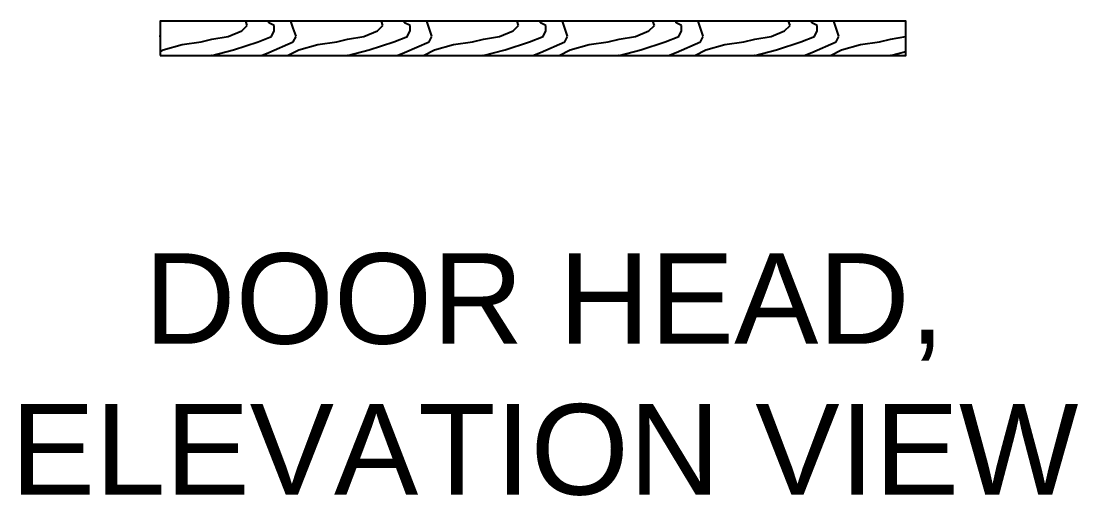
# Model space of a CAD drawing. Extents: x 6298 to 37851, y 8111 to 44134.
# Drawn here: x 10440 to 11608, y 22525 to 23049 of the extents above; entities that cross this region are included whole.
import ezdxf

# ---------------------------------------------------------------- set-up
doc = ezdxf.new("R2010")
doc.units = 0
doc.header["$MEASUREMENT"] = 0
doc.set_wipeout_variables(frame=1)
for name, color, linetype in [('A-DIMENSIONS', 30, 'Continuous'), ('A-Hatch', 8, 'Continuous'), ('AR-Jambs', 3, 'Continuous')]:
    doc.layers.add(name, color=color, linetype=linetype)
doc.styles.get("Standard").update_dxf_attribs({"font": 'arial.ttf'})

msp = doc.modelspace()

# ---------------------------------------------------------------- texts
at = {"layer": 'A-DIMENSIONS', "insert": (11018.8, 22792.7), "char_height": 100, "attachment_point": 2}
msp.add_mtext_dynamic_manual_height_columns('DOOR HEAD, ELEVATION VIEW', width=1275.85, gutter_width=1, heights=[0], dxfattribs=at)

# ---------------------------------------------------------------- wipeouts: each hides what was drawn before it
msp.add_wipeout([(10593.9, 23049.3), (10593.9, 23011.3), (11417.9, 23011.3), (11417.9, 23049.3)]).dxf.layer = 'AR-Jambs'

# ---------------------------------------------------------------- next in the draw order: hatches: boundary and pattern name
at = {"layer": 'A-Hatch'}
h = msp.add_hatch(dxfattribs=at)
h.set_pattern_fill('HWOD20E1', color=256, scale=3, pattern_type=2)
h.set_pattern_definition([(14.03624, (-208948.96, 103561.35), (1e-07, 150), [24.73863, -593.7272]), (14.03624, (-208798.96, 103561.35), (1e-07, 150), [24.73863, -593.7272]), (14.03624, (-208648.96, 103561.35), (1e-07, 150), [24.73863, -593.7272]), (14.03624, (-208498.96, 103561.35), (1e-07, 150), [24.73863, -593.7272]), (18.43495, (-208924.96, 103567.35), (3e-07, 150), [28.4605, -445.88113]), (18.43495, (-208774.96, 103567.35), (3e-07, 150), [28.4605, -445.88113]), (18.43495, (-208624.96, 103567.35), (3e-07, 150), [28.4605, -445.88113]), (21.80141, (-208897.96, 103576.35), (-4e-06, 150), [16.1555, -791.61923]), (21.80141, (-208747.96, 103576.35), (-4e-06, 150), [16.1555, -791.61923]), (21.80141, (-208597.96, 103576.35), (-4e-06, 150), [16.1555, -791.61923]), (21.80141, (-208447.96, 103576.35), (-4e-06, 150), [16.1555, -791.61923]), (21.80141, (-208297.96, 103576.35), (-4e-06, 150), [16.1555, -791.61923]), (63.434952, (-208882.96, 103582.35), (-3e-06, 149.999997), [6.7082, -328.70199]), (90, (-208879.96, 103588.35), (-150, 9e-15), [6, -144]), (153.43495, (-208879.96, 103594.35), (8e-06, 150.000004), [6.7082, -328.70199]), (153.43495, (-208729.96, 103594.35), (8e-06, 150.000004), [6.7082, -328.70199]), (90, (-208885.96, 103597.35), (-150, 9e-15), [6, -144]), (45, (-208885.96, 103603.35), (1e-14, 150), [4.24264, -207.88939]), (45, (-208882.96, 103606.35), (1e-14, 150), [4.24264, -207.88939]), (90, (-208879.96, 103609.35), (-150, 9e-15), [3, -147]), (146.309936, (-208879.96, 103612.35), (-9e-06, 150.000004), [10.81665, -530.01604]), (146.309936, (-208729.96, 103612.35), (-9e-06, 150.000004), [10.81665, -530.01604]), (146.309936, (-208579.96, 103612.35), (-9e-06, 150.000004), [10.81665, -530.01604]), (168.69008, (-208888.96, 103618.35), (-2e-05, 150), [15.29706, -749.5559]), (168.69008, (-208738.96, 103618.35), (-2e-05, 150), [15.29706, -749.5559]), (168.69008, (-208588.96, 103618.35), (-2e-05, 150), [15.29706, -749.5559]), (168.69008, (-208438.96, 103618.35), (-2e-05, 150), [15.29706, -749.5559]), (168.69008, (-208288.96, 103618.35), (-2e-05, 150), [15.29706, -749.5559]), (171.86989, (-208903.96, 103621.35), (2e-05, 150), [21.2132, -1039.447]), (171.86989, (-208753.96, 103621.35), (2e-05, 150), [21.2132, -1039.447]), (171.86989, (-208603.96, 103621.35), (2e-05, 150), [21.2132, -1039.447]), (171.86989, (-208453.96, 103621.35), (2e-05, 150), [21.2132, -1039.447]), (171.86989, (-208303.96, 103621.35), (2e-05, 150), [21.2132, -1039.447]), (171.86989, (-208153.96, 103621.35), (2e-05, 150), [21.2132, -1039.447]), (171.86989, (-208003.96, 103621.35), (2e-05, 150), [21.2132, -1039.447]), (172.874985, (-208924.96, 103624.35), (-1e-06, 150), [24.1868, -1185.1519]), (172.874985, (-208774.96, 103624.35), (-1e-06, 150), [24.1868, -1185.1519]), (172.874985, (-208624.96, 103624.35), (-1e-06, 150), [24.1868, -1185.1519]), (172.874985, (-208474.96, 103624.35), (-1e-06, 150), [24.1868, -1185.1519]), (172.874985, (-208324.96, 103624.35), (-1e-06, 150), [24.1868, -1185.1519]), (172.874985, (-208174.96, 103624.35), (-1e-06, 150), [24.1868, -1185.1519]), (172.874985, (-208024.96, 103624.35), (-1e-06, 150), [24.1868, -1185.1519]), (172.874985, (-207874.96, 103624.35), (-1e-06, 150), [24.1868, -1185.1519]), (20.85446, (-208948.96, 103540.35), (-7e-07, 150), [67.4166, -3303.4142]), (20.85446, (-208798.96, 103540.35), (-7e-07, 150), [67.4166, -3303.4142]), (20.85446, (-208648.96, 103540.35), (-7e-07, 150), [67.4166, -3303.4142]), (20.85446, (-208498.96, 103540.35), (-7e-07, 150), [67.4166, -3303.4142]), (20.85446, (-208348.96, 103540.35), (-7e-07, 150), [67.4166, -3303.4142]), (20.85446, (-208198.96, 103540.35), (-7e-07, 150), [67.4166, -3303.4142]), (20.85446, (-208048.96, 103540.35), (-7e-07, 150), [67.4166, -3303.4142]), (20.85446, (-207898.96, 103540.35), (-7e-07, 150), [67.4166, -3303.4142]), (20.85446, (-207748.96, 103540.35), (-7e-07, 150), [67.4166, -3303.4142]), (20.85446, (-207598.96, 103540.35), (-7e-07, 150), [67.4166, -3303.4142]), (20.85446, (-207448.96, 103540.35), (-7e-07, 150), [67.4166, -3303.4142]), (20.85446, (-207298.96, 103540.35), (-7e-07, 150), [67.4166, -3303.4142]), (20.85446, (-207148.96, 103540.35), (-7e-07, 150), [67.4166, -3303.4142]), (20.85446, (-206998.96, 103540.35), (-7e-07, 150), [67.4166, -3303.4142]), (20.85446, (-206848.96, 103540.35), (-7e-07, 150), [67.4166, -3303.4142]), (20.85446, (-206698.96, 103540.35), (-7e-07, 150), [67.4166, -3303.4142]), (20.85446, (-206548.96, 103540.35), (-7e-07, 150), [67.4166, -3303.4142]), (20.85446, (-206398.96, 103540.35), (-7e-07, 150), [67.4166, -3303.4142]), (20.85446, (-206248.96, 103540.35), (-7e-07, 150), [67.4166, -3303.4142]), (20.85446, (-206098.96, 103540.35), (-7e-07, 150), [67.4166, -3303.4142]), (20.85446, (-205948.96, 103540.35), (-7e-07, 150), [67.4166, -3303.4142]), (23.96249, (-208885.96, 103564.35), (-5e-06, 150), [29.5466, -1447.7821]), (23.96249, (-208735.96, 103564.35), (-5e-06, 150), [29.5466, -1447.7821]), (23.96249, (-208585.96, 103564.35), (-5e-06, 150), [29.5466, -1447.7821]), (23.96249, (-208435.96, 103564.35), (-5e-06, 150), [29.5466, -1447.7821]), (23.96249, (-208285.96, 103564.35), (-5e-06, 150), [29.5466, -1447.7821]), (23.96249, (-208135.96, 103564.35), (-5e-06, 150), [29.5466, -1447.7821]), (23.96249, (-207985.96, 103564.35), (-5e-06, 150), [29.5466, -1447.7821]), (23.96249, (-207835.96, 103564.35), (-5e-06, 150), [29.5466, -1447.7821]), (23.96249, (-207685.96, 103564.35), (-5e-06, 150), [29.5466, -1447.7821]), (63.434952, (-208858.96, 103576.35), (-3e-06, 149.999997), [6.7082, -328.70199]), (108.434952, (-208855.96, 103582.35), (-7e-06, 150.000004), [9.48683, -464.8548]), (108.434952, (-208858.96, 103591.35), (-7e-06, 150.000004), [9.48683, -464.8548]), (45, (-208861.96, 103600.35), (1e-14, 150), [12.72792, -199.40412]), (71.565048, (-208852.96, 103609.35), (4e-06, 150.000005), [9.48683, -464.8548]), (135, (-208849.96, 103618.35), (1e-14, 150), [8.48528, -203.64674]), (143.130096, (-208855.96, 103624.35), (-4e-07, 150), [15, -735]), (143.130096, (-208705.96, 103624.35), (-4e-07, 150), [15, -735]), (143.130096, (-208555.96, 103624.35), (-4e-07, 150), [15, -735]), (143.130096, (-208405.96, 103624.35), (-4e-07, 150), [15, -735]), (170.537674, (-208867.96, 103633.35), (2e-05, 150.00001), [18.2483, -894.1661]), (170.537674, (-208717.96, 103633.35), (2e-05, 150.00001), [18.2483, -894.1661]), (170.537674, (-208567.96, 103633.35), (2e-05, 150.00001), [18.2483, -894.1661]), (170.537674, (-208417.96, 103633.35), (2e-05, 150.00001), [18.2483, -894.1661]), (170.537674, (-208267.96, 103633.35), (2e-05, 150.00001), [18.2483, -894.1661]), (170.537674, (-208117.96, 103633.35), (2e-05, 150.00001), [18.2483, -894.1661]), (161.56505, (-208885.96, 103636.35), (1e-05, 150), [28.4605, -445.88113]), (161.56505, (-208735.96, 103636.35), (1e-05, 150), [28.4605, -445.88113]), (161.56505, (-208585.96, 103636.35), (1e-05, 150), [28.4605, -445.88113]), (170.537674, (-208912.96, 103645.35), (2e-05, 150.00001), [36.4966, -875.9178]), (170.537674, (-208762.96, 103645.35), (2e-05, 150.00001), [36.4966, -875.9178]), (170.537674, (-208612.96, 103645.35), (2e-05, 150.00001), [36.4966, -875.9178]), (170.537674, (-208462.96, 103645.35), (2e-05, 150.00001), [36.4966, -875.9178]), (170.537674, (-208312.96, 103645.35), (2e-05, 150.00001), [36.4966, -875.9178]), (170.537674, (-208162.96, 103645.35), (2e-05, 150.00001), [36.4966, -875.9178]), (116.565048, (-208888.96, 103525.35), (-8e-06, 150.000004), [6.7082, -328.70199]), (135, (-208891.96, 103531.35), (1e-14, 150), [8.48528, -203.64674]), (63.434952, (-208897.96, 103537.35), (-3e-06, 149.999997), [6.7082, -328.70199]), (33.69007, (-208894.96, 103543.35), (5e-06, 149.999995), [21.6333, -519.1994]), (33.69007, (-208744.96, 103543.35), (5e-06, 149.999995), [21.6333, -519.1994]), (33.69007, (-208594.96, 103543.35), (5e-06, 149.999995), [21.6333, -519.1994]), (26.56505, (-208876.96, 103555.35), (3e-06, 150), [26.83282, -308.57737]), (26.56505, (-208726.96, 103555.35), (3e-06, 150), [26.83282, -308.57737]), (15.945395, (-208852.96, 103567.35), (-2e-07, 150), [21.8403, -1070.1761]), (15.945395, (-208702.96, 103567.35), (-2e-07, 150), [21.8403, -1070.1761]), (15.945395, (-208552.96, 103567.35), (-2e-07, 150), [21.8403, -1070.1761]), (15.945395, (-208402.96, 103567.35), (-2e-07, 150), [21.8403, -1070.1761]), (15.945395, (-208252.96, 103567.35), (-2e-07, 150), [21.8403, -1070.1761]), (15.945395, (-208102.96, 103567.35), (-2e-07, 150), [21.8403, -1070.1761]), (15.945395, (-207952.96, 103567.35), (-2e-07, 150), [21.8403, -1070.1761]), (8.1301, (-208831.96, 103573.35), (4e-07, 150), [21.2132, -1039.447]), (8.1301, (-208681.96, 103573.35), (4e-07, 150), [21.2132, -1039.447]), (8.1301, (-208531.96, 103573.35), (4e-07, 150), [21.2132, -1039.447]), (8.1301, (-208381.96, 103573.35), (4e-07, 150), [21.2132, -1039.447]), (8.1301, (-208231.96, 103573.35), (4e-07, 150), [21.2132, -1039.447]), (8.1301, (-208081.96, 103573.35), (4e-07, 150), [21.2132, -1039.447]), (8.1301, (-207931.96, 103573.35), (4e-07, 150), [21.2132, -1039.447]), (14.03624, (-208810.96, 103576.35), (1e-07, 150), [12.3693, -606.09654]), (14.03624, (-208660.96, 103576.35), (1e-07, 150), [12.3693, -606.09654]), (14.03624, (-208510.96, 103576.35), (1e-07, 150), [12.3693, -606.09654]), (14.03624, (-208360.96, 103576.35), (1e-07, 150), [12.3693, -606.09654]), (270, (-208888.96, 103525.35), (150, 9e-15), [3, -147]), (164.74489, (-208798.96, 103627.35), (-3e-06, 150), [34.2053, -1676.0579]), (164.74489, (-208648.96, 103627.35), (-3e-06, 150), [34.2053, -1676.0579]), (164.74489, (-208498.96, 103627.35), (-3e-06, 150), [34.2053, -1676.0579]), (164.74489, (-208348.96, 103627.35), (-3e-06, 150), [34.2053, -1676.0579]), (164.74489, (-208198.96, 103627.35), (-3e-06, 150), [34.2053, -1676.0579]), (164.74489, (-208048.96, 103627.35), (-3e-06, 150), [34.2053, -1676.0579]), (164.74489, (-207898.96, 103627.35), (-3e-06, 150), [34.2053, -1676.0579]), (164.74489, (-207748.96, 103627.35), (-3e-06, 150), [34.2053, -1676.0579]), (164.74489, (-207598.96, 103627.35), (-3e-06, 150), [34.2053, -1676.0579]), (164.74489, (-207448.96, 103627.35), (-3e-06, 150), [34.2053, -1676.0579]), (164.74489, (-207298.96, 103627.35), (-3e-06, 150), [34.2053, -1676.0579]), (159.443954, (-208831.96, 103636.35), (-2e-05, 150), [25.632, -1255.9686]), (159.443954, (-208681.96, 103636.35), (-2e-05, 150), [25.632, -1255.9686]), (159.443954, (-208531.96, 103636.35), (-2e-05, 150), [25.632, -1255.9686]), (159.443954, (-208381.96, 103636.35), (-2e-05, 150), [25.632, -1255.9686]), (159.443954, (-208231.96, 103636.35), (-2e-05, 150), [25.632, -1255.9686]), (159.443954, (-208081.96, 103636.35), (-2e-05, 150), [25.632, -1255.9686]), (159.443954, (-207931.96, 103636.35), (-2e-05, 150), [25.632, -1255.9686]), (159.443954, (-207781.96, 103636.35), (-2e-05, 150), [25.632, -1255.9686]), (135, (-208855.96, 103645.35), (1e-14, 150), [8.48528, -203.64674]), (90, (-208861.96, 103651.35), (-150, 9e-15), [6, -144]), (63.434952, (-208861.96, 103657.35), (-3e-06, 149.999997), [6.7082, -328.70199]), (90, (-208858.96, 103663.35), (-150, 9e-15), [6, -144]), (90, (-208858.96, 103669.35), (-150, 9e-15), [3, -147]), (9.46232, (-208948.96, 103579.35), (2e-06, 149.999995), [18.2483, -894.1661]), (9.46232, (-208798.96, 103579.35), (2e-06, 149.999995), [18.2483, -894.1661]), (9.46232, (-208648.96, 103579.35), (2e-06, 149.999995), [18.2483, -894.1661]), (9.46232, (-208498.96, 103579.35), (2e-06, 149.999995), [18.2483, -894.1661]), (9.46232, (-208348.96, 103579.35), (2e-06, 149.999995), [18.2483, -894.1661]), (9.46232, (-208198.96, 103579.35), (2e-06, 149.999995), [18.2483, -894.1661]), (21.80141, (-208930.96, 103582.35), (-4e-06, 150), [16.1555, -791.61923]), (21.80141, (-208780.96, 103582.35), (-4e-06, 150), [16.1555, -791.61923]), (21.80141, (-208630.96, 103582.35), (-4e-06, 150), [16.1555, -791.61923]), (21.80141, (-208480.96, 103582.35), (-4e-06, 150), [16.1555, -791.61923]), (21.80141, (-208330.96, 103582.35), (-4e-06, 150), [16.1555, -791.61923]), (45, (-208915.96, 103588.35), (1e-14, 150), [8.48528, -203.64674]), (108.434952, (-208909.96, 103594.35), (-7e-06, 150.000004), [9.48683, -464.8548]), (153.43495, (-208912.96, 103603.35), (8e-06, 150.000004), [13.4164, -321.99378]), (153.43495, (-208762.96, 103603.35), (8e-06, 150.000004), [13.4164, -321.99378]), (165.96376, (-208924.96, 103609.35), (4e-06, 150), [12.3693, -606.09654]), (165.96376, (-208774.96, 103609.35), (4e-06, 150), [12.3693, -606.09654]), (165.96376, (-208624.96, 103609.35), (4e-06, 150), [12.3693, -606.09654]), (165.96376, (-208474.96, 103609.35), (4e-06, 150), [12.3693, -606.09654]), (165.96376, (-208936.96, 103612.35), (4e-06, 150), [12.3693, -606.09654]), (165.96376, (-208786.96, 103612.35), (4e-06, 150), [12.3693, -606.09654]), (165.96376, (-208636.96, 103612.35), (4e-06, 150), [12.3693, -606.09654]), (165.96376, (-208486.96, 103612.35), (4e-06, 150), [12.3693, -606.09654]), (158.19859, (-208798.96, 103651.35), (-2e-05, 149.999995), [16.1555, -791.61923]), (158.19859, (-208648.96, 103651.35), (-2e-05, 149.999995), [16.1555, -791.61923]), (158.19859, (-208498.96, 103651.35), (-2e-05, 149.999995), [16.1555, -791.61923]), (158.19859, (-208348.96, 103651.35), (-2e-05, 149.999995), [16.1555, -791.61923]), (158.19859, (-208198.96, 103651.35), (-2e-05, 149.999995), [16.1555, -791.61923]), (153.43495, (-208813.96, 103657.35), (8e-06, 150.000004), [6.7082, -328.70199]), (153.43495, (-208663.96, 103657.35), (8e-06, 150.000004), [6.7082, -328.70199]), (135, (-208819.96, 103660.35), (1e-14, 150), [8.48528, -203.64674]), (90, (-208825.96, 103666.35), (-150, 9e-15), [3, -147]), (45, (-208825.96, 103669.35), (1e-14, 150), [4.24264, -207.88939]), (165.96376, (-208798.96, 103615.35), (4e-06, 150), [24.73863, -593.7272]), (165.96376, (-208648.96, 103615.35), (4e-06, 150), [24.73863, -593.7272]), (165.96376, (-208498.96, 103615.35), (4e-06, 150), [24.73863, -593.7272]), (165.96376, (-208348.96, 103615.35), (4e-06, 150), [24.73863, -593.7272]), (161.56505, (-208822.96, 103621.35), (1e-05, 150), [18.97367, -455.36797]), (161.56505, (-208672.96, 103621.35), (1e-05, 150), [18.97367, -455.36797]), (161.56505, (-208522.96, 103621.35), (1e-05, 150), [18.97367, -455.36797]), (149.03624, (-208840.96, 103627.35), (1e-05, 149.999996), [17.49286, -857.14993]), (149.03624, (-208690.96, 103627.35), (1e-05, 149.999996), [17.49286, -857.14993]), (149.03624, (-208540.96, 103627.35), (1e-05, 149.999996), [17.49286, -857.14993]), (149.03624, (-208390.96, 103627.35), (1e-05, 149.999996), [17.49286, -857.14993]), (149.03624, (-208240.96, 103627.35), (1e-05, 149.999996), [17.49286, -857.14993]), (153.43495, (-208855.96, 103636.35), (8e-06, 150.000004), [20.12461, -315.28558]), (153.43495, (-208705.96, 103636.35), (8e-06, 150.000004), [20.12461, -315.28558]), (135, (-208873.96, 103645.35), (1e-14, 150), [8.48528, -203.64674]), (153.43495, (-208879.96, 103651.35), (8e-06, 150.000004), [6.7082, -328.70199]), (153.43495, (-208729.96, 103651.35), (8e-06, 150.000004), [6.7082, -328.70199]), (108.434952, (-208885.96, 103654.35), (-7e-06, 150.000004), [9.48683, -464.8548]), (90, (-208888.96, 103663.35), (-150, 9e-15), [9, -141]), (195.94539, (-208798.96, 103561.35), (2e-05, 150), [21.8403, -1070.1761]), (195.94539, (-208648.96, 103561.35), (2e-05, 150), [21.8403, -1070.1761]), (195.94539, (-208498.96, 103561.35), (2e-05, 150), [21.8403, -1070.1761]), (195.94539, (-208348.96, 103561.35), (2e-05, 150), [21.8403, -1070.1761]), (195.94539, (-208198.96, 103561.35), (2e-05, 150), [21.8403, -1070.1761]), (195.94539, (-208048.96, 103561.35), (2e-05, 150), [21.8403, -1070.1761]), (195.94539, (-207898.96, 103561.35), (2e-05, 150), [21.8403, -1070.1761]), (206.565064, (-208819.96, 103555.35), (-2e-05, 150.000004), [6.7082, -328.70199]), (206.565064, (-208669.96, 103555.35), (-2e-05, 150.000004), [6.7082, -328.70199]), (180, (-208798.96, 103540.35), (-2e-14, -150), [6, -144]), (90, (-208858.96, 103522.35), (-150, 9e-15), [9, -141]), (45, (-208858.96, 103531.35), (1e-14, 150), [4.24264, -207.88939]), (45, (-208855.96, 103534.35), (1e-14, 150), [8.48528, -203.64674]), (0, (-208849.96, 103540.35), (0, 150), [9, -141]), (18.43495, (-208840.96, 103540.35), (3e-07, 150), [9.48683, -464.8548]), (18.43495, (-208690.96, 103540.35), (3e-07, 150), [9.48683, -464.8548]), (18.43495, (-208540.96, 103540.35), (3e-07, 150), [9.48683, -464.8548]), (90, (-208831.96, 103543.35), (-150, 9e-15), [6, -144]), (26.56505, (-208831.96, 103549.35), (3e-06, 150), [6.7082, -328.70199]), (26.56505, (-208681.96, 103549.35), (3e-06, 150), [6.7082, -328.70199]), (45, (-208822.96, 103522.35), (1e-14, 150), [4.24264, -207.88939]), (26.56505, (-208819.96, 103525.35), (3e-06, 150), [6.7082, -328.70199]), (26.56505, (-208669.96, 103525.35), (3e-06, 150), [6.7082, -328.70199]), (26.56505, (-208813.96, 103528.35), (3e-06, 150), [6.7082, -328.70199]), (26.56505, (-208663.96, 103528.35), (3e-06, 150), [6.7082, -328.70199]), (90, (-208807.96, 103531.35), (-150, 9e-15), [3, -147]), (90, (-208807.96, 103534.35), (-150, 9e-15), [3, -147]), (45, (-208807.96, 103537.35), (1e-14, 150), [4.24264, -207.88939])])
h.paths.add_polyline_path([(11417.9, 23049.3), (10593.8, 23049.3), (10593.8, 23011.3), (11417.9, 23011.3)])

# ---------------------------------------------------------------- next in the draw order: linework, layer by layer
at = {"layer": 'AR-Jambs'}
msp.add_lwpolyline([(10593.9, 23011.3), (11417.9, 23011.3), (11417.9, 23049.3), (10593.9, 23049.3)], close=True, dxfattribs=at)

doc.saveas('drawing.dxf')
